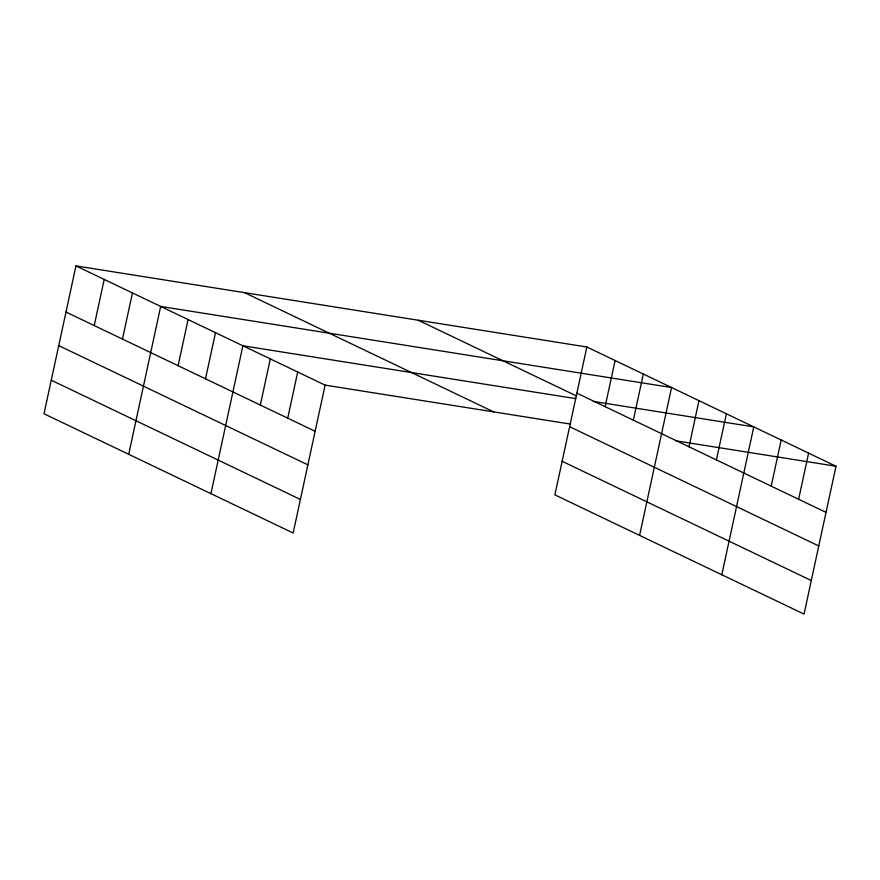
<?xml version="1.0" encoding="UTF-8"?>
<svg xmlns="http://www.w3.org/2000/svg" width="880" height="880" viewBox="0 0 880 880"><rect width="100%" height="100%" fill="white"/><g stroke="black" fill="none" stroke-linecap="round" stroke-linejoin="round"><path stroke-width="1.32" d="M75.966 265.903L44 413.765L293.139 533.005L325.116 385.132L75.966 265.903L586.861 346.995L836 466.235L804.034 614.097L554.884 494.868L586.861 346.995M94.226 325.556L104.203 279.411M122.463 339.075L132.44 292.93M128.711 454.311L160.677 306.438L671.561 387.541L639.595 535.403M178.112 365.695L188.089 319.561M205.513 378.818L215.49 332.673M210.925 493.658L242.891 345.785L575.762 398.629M260.326 405.042L270.303 358.897M287.727 418.165L297.704 372.02M605.121 406.659L615.098 360.514M633.347 420.167L643.324 374.022M688.996 446.798L698.973 400.653M716.397 459.91L726.374 413.765M721.809 574.75L753.786 426.888L593.219 401.401M771.21 486.145L781.187 440M798.622 499.257L808.599 453.112M325.116 385.132L570.46 424.083M675.433 440.748L836 466.235M576.884 393.14L826.023 512.38M418.264 320.232L576.851 396.132M569.624 426.712L818.763 545.941M244.563 292.666L493.702 411.895M562.144 461.296L811.283 580.525M65.989 312.048L315.139 431.277M58.74 345.62L307.879 464.849M51.26 380.204L300.399 499.433"/></g></svg>
